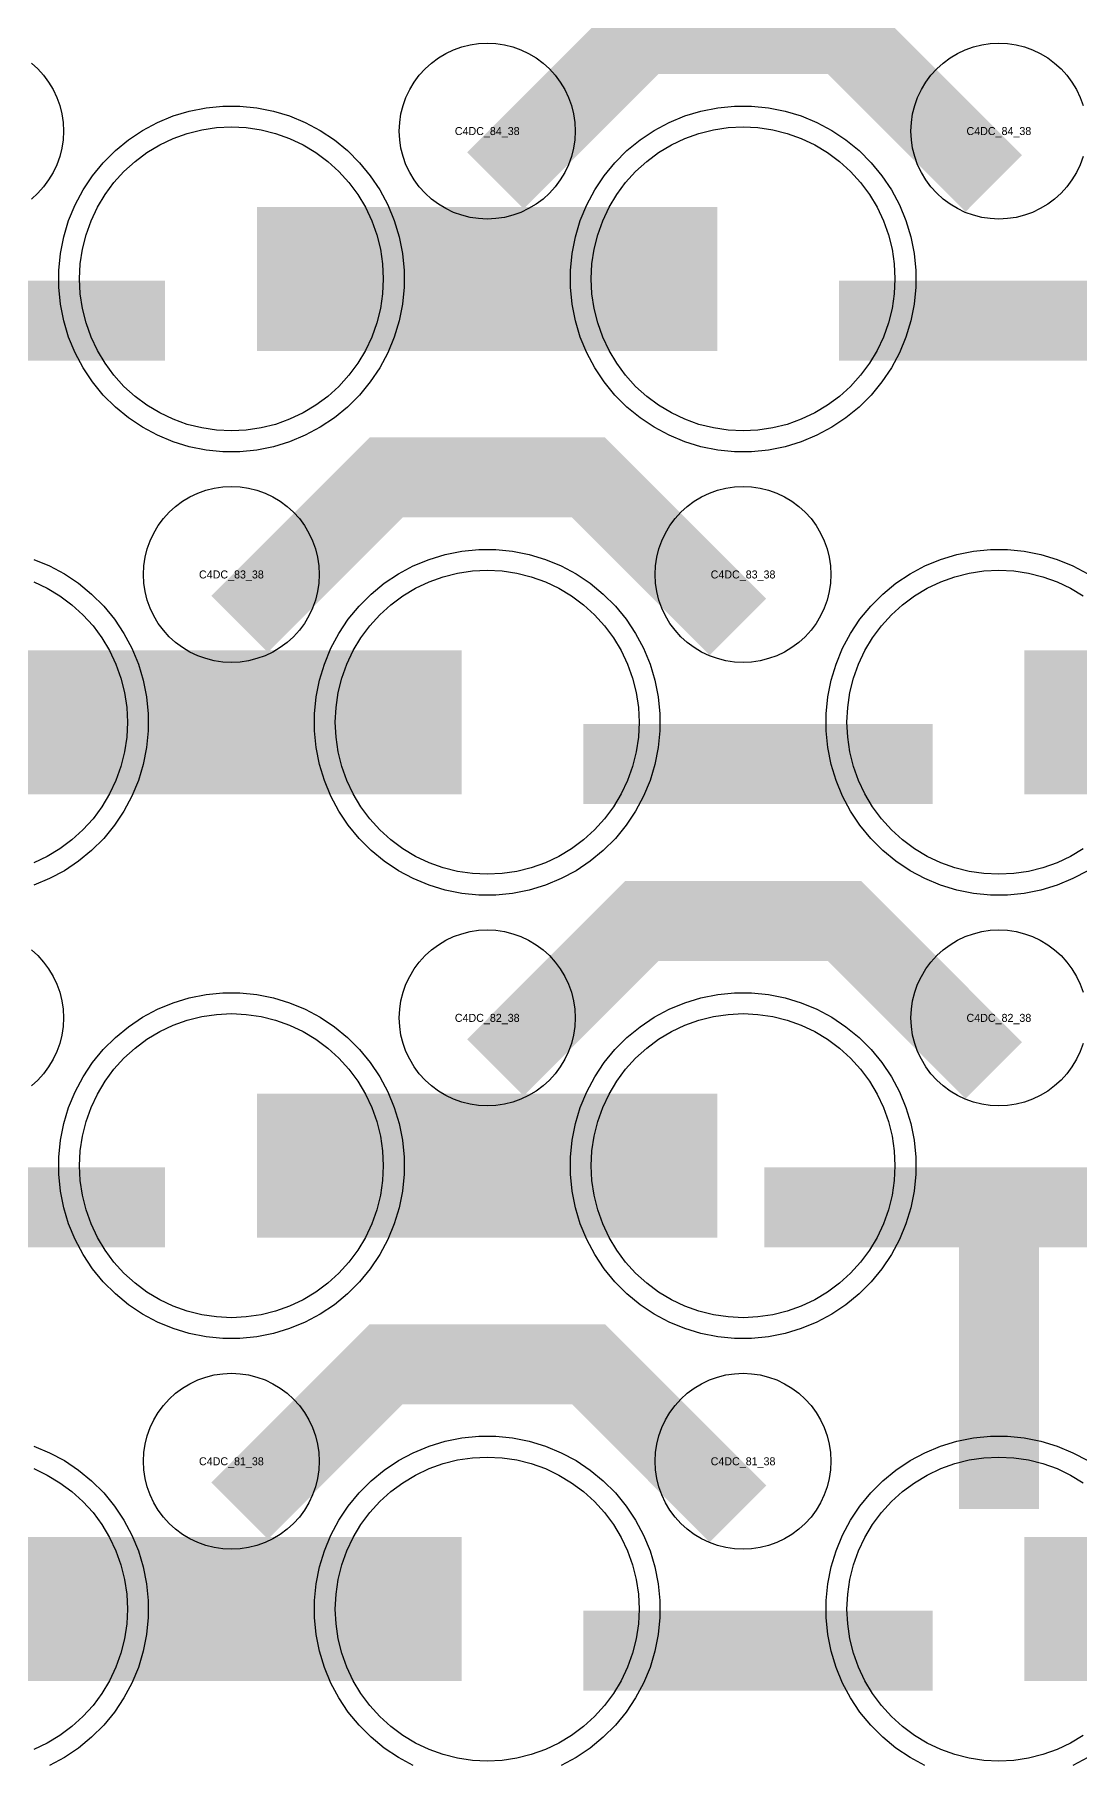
# Model space of a CAD drawing. Extents: x -11880 to 11880, y -14992 to 14992.
# Drawn here: x 98 to 426, y -3664 to -3124 of the extents above; entities that cross this region are included whole.
import ezdxf
from ezdxf.enums import TextEntityAlignment as Align

# ---------------------------------------------------------------- set-up
doc = ezdxf.new("R2010")
doc.units = 0
doc.header["$MEASUREMENT"] = 0
for name, color, linetype in [('GDS_775_DT_237', 138, 'CONTINUOUS'), ('RDL1_FS', 34, 'CONTINUOUS'), ('RDL_BS', 160, 'CONTINUOUS')]:
    doc.layers.add(name, color=color, linetype=linetype)

msp = doc.modelspace()

# ---------------------------------------------------------------- linework, layer by layer
at = {"layer": 'RDL1_FS'}
for points in [[(160, -3247.694), (155.343, -3247.465), (150.732, -3246.781), (146.209, -3245.649), (141.819, -3244.077), (137.605, -3242.085), (133.605, -3239.687), (129.86, -3236.909), (126.406, -3233.779), (123.276, -3230.325), (120.498, -3226.58), (118.1, -3222.58), (116.108, -3218.366), (114.536, -3213.976), (113.404, -3209.453), (112.72, -3204.842), (112.491, -3200.185), (112.72, -3195.528), (113.404, -3190.917), (114.536, -3186.394), (116.108, -3182.004), (118.1, -3177.79), (120.498, -3173.79), (123.276, -3170.045), (126.406, -3166.591), (129.86, -3163.461), (133.605, -3160.683), (137.605, -3158.285), (141.819, -3156.293), (146.209, -3154.721), (150.732, -3153.589), (155.343, -3152.905), (160, -3152.676), (164.657, -3152.905), (169.268, -3153.589), (173.791, -3154.721), (178.181, -3156.293), (182.395, -3158.285), (186.395, -3160.683), (190.14, -3163.461), (193.594, -3166.591), (196.724, -3170.045), (199.502, -3173.79), (201.9, -3177.79), (203.892, -3182.004), (205.464, -3186.394), (206.596, -3190.917), (207.28, -3195.528), (207.509, -3200.185), (207.28, -3204.842), (206.596, -3209.453), (205.464, -3213.976), (203.892, -3218.366), (201.9, -3222.58), (199.502, -3226.58), (196.724, -3230.325), (193.594, -3233.779), (190.14, -3236.909), (186.395, -3239.687), (182.395, -3242.085), (178.181, -3244.077), (173.791, -3245.649), (169.268, -3246.781), (164.657, -3247.465)], [(320, -3247.694), (315.343, -3247.465), (310.732, -3246.781), (306.209, -3245.649), (301.819, -3244.077), (297.605, -3242.085), (293.605, -3239.687), (289.86, -3236.909), (286.406, -3233.779), (283.276, -3230.325), (280.498, -3226.58), (278.1, -3222.58), (276.108, -3218.366), (274.536, -3213.976), (273.404, -3209.453), (272.72, -3204.842), (272.491, -3200.185), (272.72, -3195.528), (273.404, -3190.917), (274.536, -3186.394), (276.108, -3182.004), (278.1, -3177.79), (280.498, -3173.79), (283.276, -3170.045), (286.406, -3166.591), (289.86, -3163.461), (293.605, -3160.683), (297.605, -3158.285), (301.819, -3156.293), (306.209, -3154.721), (310.732, -3153.589), (315.343, -3152.905), (320, -3152.676), (324.657, -3152.905), (329.268, -3153.589), (333.791, -3154.721), (338.181, -3156.293), (342.395, -3158.285), (346.395, -3160.683), (350.14, -3163.461), (353.594, -3166.591), (356.724, -3170.045), (359.502, -3173.79), (361.9, -3177.79), (363.892, -3182.004), (365.464, -3186.394), (366.596, -3190.917), (367.28, -3195.528), (367.509, -3200.185), (367.28, -3204.842), (366.596, -3209.453), (365.464, -3213.976), (363.892, -3218.366), (361.9, -3222.58), (359.502, -3226.58), (356.724, -3230.325), (353.594, -3233.779), (350.14, -3236.909), (346.395, -3239.687), (342.395, -3242.085), (338.181, -3244.077), (333.791, -3245.649), (329.268, -3246.781), (324.657, -3247.465)], [(240, -3386.254), (235.343, -3386.025), (230.732, -3385.341), (226.209, -3384.209), (221.819, -3382.637), (217.605, -3380.645), (213.605, -3378.247), (209.86, -3375.469), (206.406, -3372.339), (203.276, -3368.885), (200.498, -3365.14), (198.1, -3361.14), (196.108, -3356.926), (194.536, -3352.536), (193.404, -3348.013), (192.72, -3343.402), (192.491, -3338.745), (192.72, -3334.088), (193.404, -3329.477), (194.536, -3324.954), (196.108, -3320.564), (198.1, -3316.35), (200.498, -3312.35), (203.276, -3308.605), (206.406, -3305.151), (209.86, -3302.021), (213.605, -3299.243), (217.605, -3296.845), (221.819, -3294.853), (226.209, -3293.281), (230.732, -3292.149), (235.343, -3291.465), (240, -3291.236), (244.657, -3291.465), (249.268, -3292.149), (253.791, -3293.281), (258.181, -3294.853), (262.395, -3296.845), (266.395, -3299.243), (270.14, -3302.021), (273.594, -3305.151), (276.724, -3308.605), (279.502, -3312.35), (281.9, -3316.35), (283.892, -3320.564), (285.464, -3324.954), (286.596, -3329.477), (287.28, -3334.088), (287.509, -3338.745), (287.28, -3343.402), (286.596, -3348.013), (285.464, -3352.536), (283.892, -3356.926), (281.9, -3361.14), (279.502, -3365.14), (276.724, -3368.885), (273.594, -3372.339), (270.14, -3375.469), (266.395, -3378.247), (262.395, -3380.645), (258.181, -3382.637), (253.791, -3384.209), (249.268, -3385.341), (244.657, -3386.025)]]:
    msp.add_lwpolyline(points, close=True, dxfattribs=at)
for points in [[(168.002, -3200.185, 45, 45, 0), (240.002, -3200.185, 45, 45, 0)], [(240.002, -3200.185, 45, 45, 0), (312.002, -3200.185, 45, 45, 0)], [(88.002, -3338.745, 45, 45, 0), (160.002, -3338.745, 45, 45, 0)], [(160.002, -3338.745, 45, 45, 0), (232.002, -3338.745, 45, 45, 0)], [(408.002, -3338.745, 45, 45, 0), (480.002, -3338.745, 45, 45, 0)]]:
    msp.add_lwpolyline(points, format="xyseb", dxfattribs=at)
for points in [[(426.395, -3378.247), (422.395, -3380.645), (418.181, -3382.637), (413.791, -3384.209), (409.268, -3385.341), (404.657, -3386.025), (400, -3386.254), (395.343, -3386.025), (390.732, -3385.341), (386.209, -3384.209), (381.819, -3382.637), (377.605, -3380.645), (373.605, -3378.247), (369.86, -3375.469), (366.406, -3372.339), (363.276, -3368.885), (360.498, -3365.14), (358.1, -3361.14), (356.108, -3356.926), (354.536, -3352.536), (353.404, -3348.013), (352.72, -3343.402), (352.491, -3338.745), (352.72, -3334.088), (353.404, -3329.477), (354.536, -3324.954), (356.108, -3320.564), (358.1, -3316.35), (360.498, -3312.35), (363.276, -3308.605), (366.406, -3305.151), (369.86, -3302.021), (373.605, -3299.243), (377.605, -3296.845), (381.819, -3294.853), (386.209, -3293.281), (390.732, -3292.149), (395.343, -3291.465), (400, -3291.236), (404.657, -3291.465), (409.268, -3292.149), (413.791, -3293.281), (418.181, -3294.853), (422.395, -3296.845), (426.395, -3299.243)], [(98.181, -3294.853), (102.395, -3296.845), (106.395, -3299.243), (110.14, -3302.021), (113.594, -3305.151), (116.724, -3308.605), (119.502, -3312.35), (121.9, -3316.35), (123.892, -3320.564), (125.464, -3324.954), (126.596, -3329.477), (127.28, -3334.088), (127.509, -3338.745), (127.28, -3343.402), (126.596, -3348.013), (125.464, -3352.536), (123.892, -3356.926), (121.9, -3361.14), (119.502, -3365.14), (116.724, -3368.885), (113.594, -3372.339), (110.14, -3375.469), (106.395, -3378.247), (102.395, -3380.645), (98.181, -3382.637)]]:
    msp.add_lwpolyline(points, dxfattribs=at)
at = {"layer": 'RDL1_FS', "color": 241, "true_color": 0xf7abae}
for points in [[(160, -3524.819), (155.343, -3524.59), (150.732, -3523.906), (146.209, -3522.774), (141.819, -3521.202), (137.605, -3519.21), (133.605, -3516.812), (129.86, -3514.034), (126.406, -3510.904), (123.276, -3507.45), (120.498, -3503.705), (118.1, -3499.705), (116.108, -3495.491), (114.536, -3491.101), (113.404, -3486.578), (112.72, -3481.967), (112.491, -3477.31), (112.72, -3472.653), (113.404, -3468.042), (114.536, -3463.519), (116.108, -3459.129), (118.1, -3454.915), (120.498, -3450.915), (123.276, -3447.17), (126.406, -3443.716), (129.86, -3440.586), (133.605, -3437.808), (137.605, -3435.41), (141.819, -3433.418), (146.209, -3431.846), (150.732, -3430.714), (155.343, -3430.03), (160, -3429.801), (164.657, -3430.03), (169.268, -3430.714), (173.791, -3431.846), (178.181, -3433.418), (182.395, -3435.41), (186.395, -3437.808), (190.14, -3440.586), (193.594, -3443.716), (196.724, -3447.17), (199.502, -3450.915), (201.9, -3454.915), (203.892, -3459.129), (205.464, -3463.519), (206.596, -3468.042), (207.28, -3472.653), (207.509, -3477.31), (207.28, -3481.967), (206.596, -3486.578), (205.464, -3491.101), (203.892, -3495.491), (201.9, -3499.705), (199.502, -3503.705), (196.724, -3507.45), (193.594, -3510.904), (190.14, -3514.034), (186.395, -3516.812), (182.395, -3519.21), (178.181, -3521.202), (173.791, -3522.774), (169.268, -3523.906), (164.657, -3524.59)], [(320, -3524.819), (315.343, -3524.59), (310.732, -3523.906), (306.209, -3522.774), (301.819, -3521.202), (297.605, -3519.21), (293.605, -3516.812), (289.86, -3514.034), (286.406, -3510.904), (283.276, -3507.45), (280.498, -3503.705), (278.1, -3499.705), (276.108, -3495.491), (274.536, -3491.101), (273.404, -3486.578), (272.72, -3481.967), (272.491, -3477.31), (272.72, -3472.653), (273.404, -3468.042), (274.536, -3463.519), (276.108, -3459.129), (278.1, -3454.915), (280.498, -3450.915), (283.276, -3447.17), (286.406, -3443.716), (289.86, -3440.586), (293.605, -3437.808), (297.605, -3435.41), (301.819, -3433.418), (306.209, -3431.846), (310.732, -3430.714), (315.343, -3430.03), (320, -3429.801), (324.657, -3430.03), (329.268, -3430.714), (333.791, -3431.846), (338.181, -3433.418), (342.395, -3435.41), (346.395, -3437.808), (350.14, -3440.586), (353.594, -3443.716), (356.724, -3447.17), (359.502, -3450.915), (361.9, -3454.915), (363.892, -3459.129), (365.464, -3463.519), (366.596, -3468.042), (367.28, -3472.653), (367.509, -3477.31), (367.28, -3481.967), (366.596, -3486.578), (365.464, -3491.101), (363.892, -3495.491), (361.9, -3499.705), (359.502, -3503.705), (356.724, -3507.45), (353.594, -3510.904), (350.14, -3514.034), (346.395, -3516.812), (342.395, -3519.21), (338.181, -3521.202), (333.791, -3522.774), (329.268, -3523.906), (324.657, -3524.59)], [(240, -3663.384), (235.343, -3663.155), (230.732, -3662.471), (226.209, -3661.339), (221.819, -3659.767), (217.605, -3657.775), (213.605, -3655.377), (209.86, -3652.599), (206.406, -3649.469), (203.276, -3646.015), (200.498, -3642.27), (198.1, -3638.27), (196.108, -3634.056), (194.536, -3629.666), (193.404, -3625.143), (192.72, -3620.532), (192.491, -3615.875), (192.72, -3611.218), (193.404, -3606.607), (194.536, -3602.084), (196.108, -3597.694), (198.1, -3593.48), (200.498, -3589.48), (203.276, -3585.735), (206.406, -3582.281), (209.86, -3579.151), (213.605, -3576.373), (217.605, -3573.975), (221.819, -3571.983), (226.209, -3570.411), (230.732, -3569.279), (235.343, -3568.595), (240, -3568.366), (244.657, -3568.595), (249.268, -3569.279), (253.791, -3570.411), (258.181, -3571.983), (262.395, -3573.975), (266.395, -3576.373), (270.14, -3579.151), (273.594, -3582.281), (276.724, -3585.735), (279.502, -3589.48), (281.9, -3593.48), (283.892, -3597.694), (285.464, -3602.084), (286.596, -3606.607), (287.28, -3611.218), (287.509, -3615.875), (287.28, -3620.532), (286.596, -3625.143), (285.464, -3629.666), (283.892, -3634.056), (281.9, -3638.27), (279.502, -3642.27), (276.724, -3646.015), (273.594, -3649.469), (270.14, -3652.599), (266.395, -3655.377), (262.395, -3657.775), (258.181, -3659.767), (253.791, -3661.339), (249.268, -3662.471), (244.657, -3663.155)]]:
    msp.add_lwpolyline(points, close=True, dxfattribs=at)
for points in [[(168.002, -3477.31, 45, 45, 0), (240.002, -3477.31, 45, 45, 0)], [(240.002, -3477.31, 45, 45, 0), (312.002, -3477.31, 45, 45, 0)], [(88.002, -3615.875, 45, 45, 0), (160.002, -3615.875, 45, 45, 0)], [(160.002, -3615.875, 45, 45, 0), (232.002, -3615.875, 45, 45, 0)], [(408.002, -3615.875, 45, 45, 0), (480.002, -3615.875, 45, 45, 0)]]:
    msp.add_lwpolyline(points, format="xyseb", dxfattribs=at)
for points in [[(98.181, -3571.983), (102.395, -3573.975), (106.395, -3576.373), (110.14, -3579.151), (113.594, -3582.281), (116.724, -3585.735), (119.502, -3589.48), (121.9, -3593.48), (123.892, -3597.694), (125.464, -3602.084), (126.596, -3606.607), (127.28, -3611.218), (127.509, -3615.875), (127.28, -3620.532), (126.596, -3625.143), (125.464, -3629.666), (123.892, -3634.056), (121.9, -3638.27), (119.502, -3642.27), (116.724, -3646.015), (113.594, -3649.469), (110.14, -3652.599), (106.395, -3655.377), (102.395, -3657.775), (98.181, -3659.767)], [(426.395, -3655.377), (422.395, -3657.775), (418.181, -3659.767), (413.791, -3661.339), (409.268, -3662.471), (404.657, -3663.155), (400, -3663.384), (395.343, -3663.155), (390.732, -3662.471), (386.209, -3661.339), (381.819, -3659.767), (377.605, -3657.775), (373.605, -3655.377), (369.86, -3652.599), (366.406, -3649.469), (363.276, -3646.015), (360.498, -3642.27), (358.1, -3638.27), (356.108, -3634.056), (354.536, -3629.666), (353.404, -3625.143), (352.72, -3620.532), (352.491, -3615.875), (352.72, -3611.218), (353.404, -3606.607), (354.536, -3602.084), (356.108, -3597.694), (358.1, -3593.48), (360.498, -3589.48), (363.276, -3585.735), (366.406, -3582.281), (369.86, -3579.151), (373.605, -3576.373), (377.605, -3573.975), (381.819, -3571.983), (386.209, -3570.411), (390.732, -3569.279), (395.343, -3568.595), (400, -3568.366), (404.657, -3568.595), (409.268, -3569.279), (413.791, -3570.411), (418.181, -3571.983), (422.395, -3573.975), (426.395, -3576.373)]]:
    msp.add_lwpolyline(points, dxfattribs=at)
at = {"layer": 'RDL_BS'}
for points in [[(242.562, -3169.499, 25, 25, 0), (288.377, -3123.684, 25, 25, 0), (321.93, -3123.684, 25, 25, 0)], [(398.401, -3170.398, 25, 25, 0), (351.687, -3123.684, 25, 25, 0), (321.929, -3123.684, 25, 25, 0)], [(30.016, -3213.198, 25, 25, 0), (139.281, -3213.198, 25, 25, 0)], [(350.016, -3213.198, 25, 25, 0), (459.281, -3213.198, 25, 25, 0)], [(162.562, -3308.059, 25, 25, 0), (208.377, -3262.244, 25, 25, 0), (241.93, -3262.244, 25, 25, 0)], [(318.401, -3308.958, 25, 25, 0), (271.687, -3262.244, 25, 25, 0), (241.929, -3262.244, 25, 25, 0)], [(270.016, -3351.758, 25, 25, 0), (379.281, -3351.758, 25, 25, 0)], [(242.562, -3446.624, 25, 25, 0), (288.377, -3400.809, 25, 25, 0), (321.93, -3400.809, 25, 25, 0)], [(398.401, -3447.523, 25, 25, 0), (351.687, -3400.809, 25, 25, 0), (321.929, -3400.809, 25, 25, 0)], [(162.562, -3585.189, 25, 25, 0), (208.377, -3539.374, 25, 25, 0), (241.93, -3539.374, 25, 25, 0)], [(318.401, -3586.088, 25, 25, 0), (271.687, -3539.374, 25, 25, 0), (241.929, -3539.374, 25, 25, 0)]]:
    msp.add_lwpolyline(points, format="xyseb", dxfattribs=at)
for points in [[(240, -3181.491), (237.307, -3181.359), (234.635, -3180.963), (232.016, -3180.306), (229.481, -3179.399), (227.044, -3178.247), (224.72, -3176.854), (222.557, -3175.251), (220.558, -3173.439), (218.746, -3171.44), (217.143, -3169.277), (215.75, -3166.953), (214.598, -3164.516), (213.691, -3161.981), (213.034, -3159.362), (212.638, -3156.69), (212.506, -3153.997), (212.638, -3151.304), (213.034, -3148.632), (213.691, -3146.013), (214.598, -3143.478), (215.75, -3141.041), (217.143, -3138.717), (218.746, -3136.554), (220.558, -3134.555), (222.557, -3132.743), (224.72, -3131.14), (227.044, -3129.747), (229.481, -3128.595), (232.016, -3127.688), (234.635, -3127.031), (237.307, -3126.635), (240, -3126.503), (242.693, -3126.635), (245.365, -3127.031), (247.984, -3127.688), (250.519, -3128.595), (252.956, -3129.747), (255.28, -3131.14), (257.443, -3132.743), (259.442, -3134.555), (261.254, -3136.554), (262.857, -3138.717), (264.25, -3141.041), (265.402, -3143.478), (266.309, -3146.013), (266.966, -3148.632), (267.362, -3151.304), (267.494, -3153.997), (267.362, -3156.69), (266.966, -3159.362), (266.309, -3161.981), (265.402, -3164.516), (264.25, -3166.953), (262.857, -3169.277), (261.254, -3171.44), (259.442, -3173.439), (257.443, -3175.251), (255.28, -3176.854), (252.956, -3178.247), (250.519, -3179.399), (247.984, -3180.306), (245.365, -3180.963), (242.693, -3181.359)], [(157.356, -3254.185), (152.062, -3253.668), (146.835, -3252.622), (141.795, -3251.091), (136.885, -3249.06), (132.223, -3246.568), (127.809, -3243.621), (123.708, -3240.259), (119.926, -3236.477), (116.564, -3232.376), (113.617, -3227.962), (111.125, -3223.3), (109.094, -3218.39), (107.563, -3213.35), (106.517, -3208.123), (106, -3202.829), (106, -3197.541), (106.517, -3192.247), (107.563, -3187.02), (109.094, -3181.98), (111.125, -3177.07), (113.617, -3172.408), (116.564, -3167.994), (119.926, -3163.893), (123.708, -3160.111), (127.809, -3156.749), (132.223, -3153.802), (136.885, -3151.31), (141.795, -3149.279), (146.835, -3147.748), (152.062, -3146.702), (157.356, -3146.185), (162.644, -3146.185), (167.938, -3146.702), (173.165, -3147.748), (178.205, -3149.279), (183.115, -3151.31), (187.777, -3153.802), (192.191, -3156.749), (196.292, -3160.111), (200.074, -3163.893), (203.436, -3167.994), (206.383, -3172.408), (208.875, -3177.07), (210.906, -3181.98), (212.437, -3187.02), (213.483, -3192.247), (214, -3197.541), (214, -3202.829), (213.483, -3208.123), (212.437, -3213.35), (210.906, -3218.39), (208.875, -3223.3), (206.383, -3227.962), (203.436, -3232.376), (200.074, -3236.477), (196.292, -3240.259), (192.191, -3243.621), (187.777, -3246.568), (183.115, -3249.06), (178.205, -3251.091), (173.165, -3252.622), (167.938, -3253.668), (162.644, -3254.185)], [(317.356, -3254.185), (312.062, -3253.668), (306.835, -3252.622), (301.795, -3251.091), (296.885, -3249.06), (292.223, -3246.568), (287.809, -3243.621), (283.708, -3240.259), (279.926, -3236.477), (276.564, -3232.376), (273.617, -3227.962), (271.125, -3223.3), (269.094, -3218.39), (267.563, -3213.35), (266.517, -3208.123), (266, -3202.829), (266, -3197.541), (266.517, -3192.247), (267.563, -3187.02), (269.094, -3181.98), (271.125, -3177.07), (273.617, -3172.408), (276.564, -3167.994), (279.926, -3163.893), (283.708, -3160.111), (287.809, -3156.749), (292.223, -3153.802), (296.885, -3151.31), (301.795, -3149.279), (306.835, -3147.748), (312.062, -3146.702), (317.356, -3146.185), (322.644, -3146.185), (327.938, -3146.702), (333.165, -3147.748), (338.205, -3149.279), (343.115, -3151.31), (347.777, -3153.802), (352.191, -3156.749), (356.292, -3160.111), (360.074, -3163.893), (363.436, -3167.994), (366.383, -3172.408), (368.875, -3177.07), (370.906, -3181.98), (372.437, -3187.02), (373.483, -3192.247), (374, -3197.541), (374, -3202.829), (373.483, -3208.123), (372.437, -3213.35), (370.906, -3218.39), (368.875, -3223.3), (366.383, -3227.962), (363.436, -3232.376), (360.074, -3236.477), (356.292, -3240.259), (352.191, -3243.621), (347.777, -3246.568), (343.115, -3249.06), (338.205, -3251.091), (333.165, -3252.622), (327.938, -3253.668), (322.644, -3254.185)], [(160, -3320.051), (157.307, -3319.919), (154.635, -3319.523), (152.016, -3318.866), (149.481, -3317.959), (147.044, -3316.807), (144.72, -3315.414), (142.557, -3313.811), (140.558, -3311.999), (138.746, -3310), (137.143, -3307.837), (135.75, -3305.513), (134.598, -3303.076), (133.691, -3300.541), (133.034, -3297.922), (132.638, -3295.25), (132.506, -3292.557), (132.638, -3289.864), (133.034, -3287.192), (133.691, -3284.573), (134.598, -3282.038), (135.75, -3279.601), (137.143, -3277.277), (138.746, -3275.114), (140.558, -3273.115), (142.557, -3271.303), (144.72, -3269.7), (147.044, -3268.307), (149.481, -3267.155), (152.016, -3266.248), (154.635, -3265.591), (157.307, -3265.195), (160, -3265.063), (162.693, -3265.195), (165.365, -3265.591), (167.984, -3266.248), (170.519, -3267.155), (172.956, -3268.307), (175.28, -3269.7), (177.443, -3271.303), (179.442, -3273.115), (181.254, -3275.114), (182.857, -3277.277), (184.25, -3279.601), (185.402, -3282.038), (186.309, -3284.573), (186.966, -3287.192), (187.362, -3289.864), (187.494, -3292.557), (187.362, -3295.25), (186.966, -3297.922), (186.309, -3300.541), (185.402, -3303.076), (184.25, -3305.513), (182.857, -3307.837), (181.254, -3310), (179.442, -3311.999), (177.443, -3313.811), (175.28, -3315.414), (172.956, -3316.807), (170.519, -3317.959), (167.984, -3318.866), (165.365, -3319.523), (162.693, -3319.919)], [(320, -3320.051), (317.307, -3319.919), (314.635, -3319.523), (312.016, -3318.866), (309.481, -3317.959), (307.044, -3316.807), (304.72, -3315.414), (302.557, -3313.811), (300.558, -3311.999), (298.746, -3310), (297.143, -3307.837), (295.75, -3305.513), (294.598, -3303.076), (293.691, -3300.541), (293.034, -3297.922), (292.638, -3295.25), (292.506, -3292.557), (292.638, -3289.864), (293.034, -3287.192), (293.691, -3284.573), (294.598, -3282.038), (295.75, -3279.601), (297.143, -3277.277), (298.746, -3275.114), (300.558, -3273.115), (302.557, -3271.303), (304.72, -3269.7), (307.044, -3268.307), (309.481, -3267.155), (312.016, -3266.248), (314.635, -3265.591), (317.307, -3265.195), (320, -3265.063), (322.693, -3265.195), (325.365, -3265.591), (327.984, -3266.248), (330.519, -3267.155), (332.956, -3268.307), (335.28, -3269.7), (337.443, -3271.303), (339.442, -3273.115), (341.254, -3275.114), (342.857, -3277.277), (344.25, -3279.601), (345.402, -3282.038), (346.309, -3284.573), (346.966, -3287.192), (347.362, -3289.864), (347.494, -3292.557), (347.362, -3295.25), (346.966, -3297.922), (346.309, -3300.541), (345.402, -3303.076), (344.25, -3305.513), (342.857, -3307.837), (341.254, -3310), (339.442, -3311.999), (337.443, -3313.811), (335.28, -3315.414), (332.956, -3316.807), (330.519, -3317.959), (327.984, -3318.866), (325.365, -3319.523), (322.693, -3319.919)], [(237.356, -3392.745), (232.062, -3392.228), (226.835, -3391.182), (221.795, -3389.651), (216.885, -3387.62), (212.223, -3385.128), (207.809, -3382.181), (203.708, -3378.819), (199.926, -3375.037), (196.564, -3370.936), (193.617, -3366.522), (191.125, -3361.86), (189.094, -3356.95), (187.563, -3351.91), (186.517, -3346.683), (186, -3341.389), (186, -3336.101), (186.517, -3330.807), (187.563, -3325.58), (189.094, -3320.54), (191.125, -3315.63), (193.617, -3310.968), (196.564, -3306.554), (199.926, -3302.453), (203.708, -3298.671), (207.809, -3295.309), (212.223, -3292.362), (216.885, -3289.87), (221.795, -3287.839), (226.835, -3286.308), (232.062, -3285.262), (237.356, -3284.745), (242.644, -3284.745), (247.938, -3285.262), (253.165, -3286.308), (258.205, -3287.839), (263.115, -3289.87), (267.777, -3292.362), (272.191, -3295.309), (276.292, -3298.671), (280.074, -3302.453), (283.436, -3306.554), (286.383, -3310.968), (288.875, -3315.63), (290.906, -3320.54), (292.437, -3325.58), (293.483, -3330.807), (294, -3336.101), (294, -3341.389), (293.483, -3346.683), (292.437, -3351.91), (290.906, -3356.95), (288.875, -3361.86), (286.383, -3366.522), (283.436, -3370.936), (280.074, -3375.037), (276.292, -3378.819), (272.191, -3382.181), (267.777, -3385.128), (263.115, -3387.62), (258.205, -3389.651), (253.165, -3391.182), (247.938, -3392.228), (242.644, -3392.745)], [(240, -3458.616), (237.307, -3458.484), (234.635, -3458.088), (232.016, -3457.431), (229.481, -3456.524), (227.044, -3455.372), (224.72, -3453.979), (222.557, -3452.376), (220.558, -3450.564), (218.746, -3448.565), (217.143, -3446.402), (215.75, -3444.078), (214.598, -3441.641), (213.691, -3439.106), (213.034, -3436.487), (212.638, -3433.815), (212.506, -3431.122), (212.638, -3428.429), (213.034, -3425.757), (213.691, -3423.138), (214.598, -3420.603), (215.75, -3418.166), (217.143, -3415.842), (218.746, -3413.679), (220.558, -3411.68), (222.557, -3409.868), (224.72, -3408.265), (227.044, -3406.872), (229.481, -3405.72), (232.016, -3404.813), (234.635, -3404.156), (237.307, -3403.76), (240, -3403.628), (242.693, -3403.76), (245.365, -3404.156), (247.984, -3404.813), (250.519, -3405.72), (252.956, -3406.872), (255.28, -3408.265), (257.443, -3409.868), (259.442, -3411.68), (261.254, -3413.679), (262.857, -3415.842), (264.25, -3418.166), (265.402, -3420.603), (266.309, -3423.138), (266.966, -3425.757), (267.362, -3428.429), (267.494, -3431.122), (267.362, -3433.815), (266.966, -3436.487), (266.309, -3439.106), (265.402, -3441.641), (264.25, -3444.078), (262.857, -3446.402), (261.254, -3448.565), (259.442, -3450.564), (257.443, -3452.376), (255.28, -3453.979), (252.956, -3455.372), (250.519, -3456.524), (247.984, -3457.431), (245.365, -3458.088), (242.693, -3458.484)], [(160, -3597.181), (157.307, -3597.049), (154.635, -3596.653), (152.016, -3595.996), (149.481, -3595.089), (147.044, -3593.937), (144.72, -3592.544), (142.557, -3590.941), (140.558, -3589.129), (138.746, -3587.13), (137.143, -3584.967), (135.75, -3582.643), (134.598, -3580.206), (133.691, -3577.671), (133.034, -3575.052), (132.638, -3572.38), (132.506, -3569.687), (132.638, -3566.994), (133.034, -3564.322), (133.691, -3561.703), (134.598, -3559.168), (135.75, -3556.731), (137.143, -3554.407), (138.746, -3552.244), (140.558, -3550.245), (142.557, -3548.433), (144.72, -3546.83), (147.044, -3545.437), (149.481, -3544.285), (152.016, -3543.378), (154.635, -3542.721), (157.307, -3542.325), (160, -3542.193), (162.693, -3542.325), (165.365, -3542.721), (167.984, -3543.378), (170.519, -3544.285), (172.956, -3545.437), (175.28, -3546.83), (177.443, -3548.433), (179.442, -3550.245), (181.254, -3552.244), (182.857, -3554.407), (184.25, -3556.731), (185.402, -3559.168), (186.309, -3561.703), (186.966, -3564.322), (187.362, -3566.994), (187.494, -3569.687), (187.362, -3572.38), (186.966, -3575.052), (186.309, -3577.671), (185.402, -3580.206), (184.25, -3582.643), (182.857, -3584.967), (181.254, -3587.13), (179.442, -3589.129), (177.443, -3590.941), (175.28, -3592.544), (172.956, -3593.937), (170.519, -3595.089), (167.984, -3595.996), (165.365, -3596.653), (162.693, -3597.049)], [(320, -3597.181), (317.307, -3597.049), (314.635, -3596.653), (312.016, -3595.996), (309.481, -3595.089), (307.044, -3593.937), (304.72, -3592.544), (302.557, -3590.941), (300.558, -3589.129), (298.746, -3587.13), (297.143, -3584.967), (295.75, -3582.643), (294.598, -3580.206), (293.691, -3577.671), (293.034, -3575.052), (292.638, -3572.38), (292.506, -3569.687), (292.638, -3566.994), (293.034, -3564.322), (293.691, -3561.703), (294.598, -3559.168), (295.75, -3556.731), (297.143, -3554.407), (298.746, -3552.244), (300.558, -3550.245), (302.557, -3548.433), (304.72, -3546.83), (307.044, -3545.437), (309.481, -3544.285), (312.016, -3543.378), (314.635, -3542.721), (317.307, -3542.325), (320, -3542.193), (322.693, -3542.325), (325.365, -3542.721), (327.984, -3543.378), (330.519, -3544.285), (332.956, -3545.437), (335.28, -3546.83), (337.443, -3548.433), (339.442, -3550.245), (341.254, -3552.244), (342.857, -3554.407), (344.25, -3556.731), (345.402, -3559.168), (346.309, -3561.703), (346.966, -3564.322), (347.362, -3566.994), (347.494, -3569.687), (347.362, -3572.38), (346.966, -3575.052), (346.309, -3577.671), (345.402, -3580.206), (344.25, -3582.643), (342.857, -3584.967), (341.254, -3587.13), (339.442, -3589.129), (337.443, -3590.941), (335.28, -3592.544), (332.956, -3593.937), (330.519, -3595.089), (327.984, -3595.996), (325.365, -3596.653), (322.693, -3597.049)]]:
    msp.add_lwpolyline(points, close=True, dxfattribs=at)
for points in [[(426.309, -3161.981), (425.402, -3164.516), (424.25, -3166.953), (422.857, -3169.277), (421.254, -3171.44), (419.442, -3173.439), (417.443, -3175.251), (415.28, -3176.854), (412.956, -3178.247), (410.519, -3179.399), (407.984, -3180.306), (405.365, -3180.963), (402.693, -3181.359), (400, -3181.491), (397.307, -3181.359), (394.635, -3180.963), (392.016, -3180.306), (389.481, -3179.399), (387.044, -3178.247), (384.72, -3176.854), (382.557, -3175.251), (380.558, -3173.439), (378.746, -3171.44), (377.143, -3169.277), (375.75, -3166.953), (374.598, -3164.516), (373.691, -3161.981), (373.034, -3159.362), (372.638, -3156.69), (372.506, -3153.997), (372.638, -3151.304), (373.034, -3148.632), (373.691, -3146.013), (374.598, -3143.478), (375.75, -3141.041), (377.143, -3138.717), (378.746, -3136.554), (380.558, -3134.555), (382.557, -3132.743), (384.72, -3131.14), (387.044, -3129.747), (389.481, -3128.595), (392.016, -3127.688), (394.635, -3127.031), (397.307, -3126.635), (400, -3126.503), (402.693, -3126.635), (405.365, -3127.031), (407.984, -3127.688), (410.519, -3128.595), (412.956, -3129.747), (415.28, -3131.14), (417.443, -3132.743), (419.442, -3134.555), (421.254, -3136.554), (422.857, -3138.717), (424.25, -3141.041), (425.402, -3143.478), (426.309, -3146.013)], [(97.443, -3132.743), (99.442, -3134.555), (101.254, -3136.554), (102.857, -3138.717), (104.25, -3141.041), (105.402, -3143.478), (106.309, -3146.013), (106.966, -3148.632), (107.362, -3151.304), (107.494, -3153.997), (107.362, -3156.69), (106.966, -3159.362), (106.309, -3161.981), (105.402, -3164.516), (104.25, -3166.953), (102.857, -3169.277), (101.254, -3171.44), (99.442, -3173.439), (97.443, -3175.251)], [(427.777, -3385.128), (423.115, -3387.62), (418.205, -3389.651), (413.165, -3391.182), (407.938, -3392.228), (402.644, -3392.745), (397.356, -3392.745), (392.062, -3392.228), (386.835, -3391.182), (381.795, -3389.651), (376.885, -3387.62), (372.223, -3385.128), (367.809, -3382.181), (363.708, -3378.819), (359.926, -3375.037), (356.564, -3370.936), (353.617, -3366.522), (351.125, -3361.86), (349.094, -3356.95), (347.563, -3351.91), (346.517, -3346.683), (346, -3341.389), (346, -3336.101), (346.517, -3330.807), (347.563, -3325.58), (349.094, -3320.54), (351.125, -3315.63), (353.617, -3310.968), (356.564, -3306.554), (359.926, -3302.453), (363.708, -3298.671), (367.809, -3295.309), (372.223, -3292.362), (376.885, -3289.87), (381.795, -3287.839), (386.835, -3286.308), (392.062, -3285.262), (397.356, -3284.745), (402.644, -3284.745), (407.938, -3285.262), (413.165, -3286.308), (418.205, -3287.839), (423.115, -3289.87), (427.777, -3292.362)], [(98.205, -3287.839), (103.115, -3289.87), (107.777, -3292.362), (112.191, -3295.309), (116.292, -3298.671), (120.074, -3302.453), (123.436, -3306.554), (126.383, -3310.968), (128.875, -3315.63), (130.906, -3320.54), (132.437, -3325.58), (133.483, -3330.807), (134, -3336.101), (134, -3341.389), (133.483, -3346.683), (132.437, -3351.91), (130.906, -3356.95), (128.875, -3361.86), (126.383, -3366.522), (123.436, -3370.936), (120.074, -3375.037), (116.292, -3378.819), (112.191, -3382.181), (107.777, -3385.128), (103.115, -3387.62), (98.205, -3389.651)], [(426.309, -3439.106), (425.402, -3441.641), (424.25, -3444.078), (422.857, -3446.402), (421.254, -3448.565), (419.442, -3450.564), (417.443, -3452.376), (415.28, -3453.979), (412.956, -3455.372), (410.519, -3456.524), (407.984, -3457.431), (405.365, -3458.088), (402.693, -3458.484), (400, -3458.616), (397.307, -3458.484), (394.635, -3458.088), (392.016, -3457.431), (389.481, -3456.524), (387.044, -3455.372), (384.72, -3453.979), (382.557, -3452.376), (380.558, -3450.564), (378.746, -3448.565), (377.143, -3446.402), (375.75, -3444.078), (374.598, -3441.641), (373.691, -3439.106), (373.034, -3436.487), (372.638, -3433.815), (372.506, -3431.122), (372.638, -3428.429), (373.034, -3425.757), (373.691, -3423.138), (374.598, -3420.603), (375.75, -3418.166), (377.143, -3415.842), (378.746, -3413.679), (380.558, -3411.68), (382.557, -3409.868), (384.72, -3408.265), (387.044, -3406.872), (389.481, -3405.72), (392.016, -3404.813), (394.635, -3404.156), (397.307, -3403.76), (400, -3403.628), (402.693, -3403.76), (405.365, -3404.156), (407.984, -3404.813), (410.519, -3405.72), (412.956, -3406.872), (415.28, -3408.265), (417.443, -3409.868), (419.442, -3411.68), (421.254, -3413.679), (422.857, -3415.842), (424.25, -3418.166), (425.402, -3420.603), (426.309, -3423.138)], [(97.443, -3409.868), (99.442, -3411.68), (101.254, -3413.679), (102.857, -3415.842), (104.25, -3418.166), (105.402, -3420.603), (106.309, -3423.138), (106.966, -3425.757), (107.362, -3428.429), (107.494, -3431.122), (107.362, -3433.815), (106.966, -3436.487), (106.309, -3439.106), (105.402, -3441.641), (104.25, -3444.078), (102.857, -3446.402), (101.254, -3448.565), (99.442, -3450.564), (97.443, -3452.376)]]:
    msp.add_lwpolyline(points, dxfattribs=at)
at = {"layer": 'RDL_BS', "color": 241, "true_color": 0xf7abae}
for points in [[(157.356, -3531.31), (152.062, -3530.793), (146.835, -3529.747), (141.795, -3528.216), (136.885, -3526.185), (132.223, -3523.693), (127.809, -3520.746), (123.708, -3517.384), (119.926, -3513.602), (116.564, -3509.501), (113.617, -3505.087), (111.125, -3500.425), (109.094, -3495.515), (107.563, -3490.475), (106.517, -3485.248), (106, -3479.954), (106, -3474.666), (106.517, -3469.372), (107.563, -3464.145), (109.094, -3459.105), (111.125, -3454.195), (113.617, -3449.533), (116.564, -3445.119), (119.926, -3441.018), (123.708, -3437.236), (127.809, -3433.874), (132.223, -3430.927), (136.885, -3428.435), (141.795, -3426.404), (146.835, -3424.873), (152.062, -3423.827), (157.356, -3423.31), (162.644, -3423.31), (167.938, -3423.827), (173.165, -3424.873), (178.205, -3426.404), (183.115, -3428.435), (187.777, -3430.927), (192.191, -3433.874), (196.292, -3437.236), (200.074, -3441.018), (203.436, -3445.119), (206.383, -3449.533), (208.875, -3454.195), (210.906, -3459.105), (212.437, -3464.145), (213.483, -3469.372), (214, -3474.666), (214, -3479.954), (213.483, -3485.248), (212.437, -3490.475), (210.906, -3495.515), (208.875, -3500.425), (206.383, -3505.087), (203.436, -3509.501), (200.074, -3513.602), (196.292, -3517.384), (192.191, -3520.746), (187.777, -3523.693), (183.115, -3526.185), (178.205, -3528.216), (173.165, -3529.747), (167.938, -3530.793), (162.644, -3531.31)], [(317.356, -3531.31), (312.062, -3530.793), (306.835, -3529.747), (301.795, -3528.216), (296.885, -3526.185), (292.223, -3523.693), (287.809, -3520.746), (283.708, -3517.384), (279.926, -3513.602), (276.564, -3509.501), (273.617, -3505.087), (271.125, -3500.425), (269.094, -3495.515), (267.563, -3490.475), (266.517, -3485.248), (266, -3479.954), (266, -3474.666), (266.517, -3469.372), (267.563, -3464.145), (269.094, -3459.105), (271.125, -3454.195), (273.617, -3449.533), (276.564, -3445.119), (279.926, -3441.018), (283.708, -3437.236), (287.809, -3433.874), (292.223, -3430.927), (296.885, -3428.435), (301.795, -3426.404), (306.835, -3424.873), (312.062, -3423.827), (317.356, -3423.31), (322.644, -3423.31), (327.938, -3423.827), (333.165, -3424.873), (338.205, -3426.404), (343.115, -3428.435), (347.777, -3430.927), (352.191, -3433.874), (356.292, -3437.236), (360.074, -3441.018), (363.436, -3445.119), (366.383, -3449.533), (368.875, -3454.195), (370.906, -3459.105), (372.437, -3464.145), (373.483, -3469.372), (374, -3474.666), (374, -3479.954), (373.483, -3485.248), (372.437, -3490.475), (370.906, -3495.515), (368.875, -3500.425), (366.383, -3505.087), (363.436, -3509.501), (360.074, -3513.602), (356.292, -3517.384), (352.191, -3520.746), (347.777, -3523.693), (343.115, -3526.185), (338.205, -3528.216), (333.165, -3529.747), (327.938, -3530.793), (322.644, -3531.31)]]:
    msp.add_lwpolyline(points, close=True, dxfattribs=at)
for points in [[(400, -3584.6, 25, 25, 0), (400, -3477.823, 25, 25, 0)], [(30.016, -3490.323, 25, 25, 0), (139.281, -3490.323, 25, 25, 0)], [(412.5, -3490.323, 25, 25, 0), (326.667, -3490.323, 25, 25, 0)], [(372.944, -3490.323, 25, 25, 0), (331.74, -3490.323, 25, 25, 0)], [(350.016, -3490.323, 25, 25, 0), (459.281, -3490.323, 25, 25, 0)], [(400, -3508.292, 25, 25, 0), (400, -3553.912, 25, 25, 0)], [(270.016, -3628.888, 25, 25, 0), (379.281, -3628.888, 25, 25, 0)]]:
    msp.add_lwpolyline(points, format="xyseb", dxfattribs=at)
for points in [[(216.885, -3664.75), (212.223, -3662.258), (207.809, -3659.311), (203.708, -3655.949), (199.926, -3652.167), (196.564, -3648.066), (193.617, -3643.652), (191.125, -3638.99), (189.094, -3634.08), (187.563, -3629.04), (186.517, -3623.813), (186, -3618.519), (186, -3613.231), (186.517, -3607.937), (187.563, -3602.71), (189.094, -3597.67), (191.125, -3592.76), (193.617, -3588.098), (196.564, -3583.684), (199.926, -3579.583), (203.708, -3575.801), (207.809, -3572.439), (212.223, -3569.492), (216.885, -3567), (221.795, -3564.969), (226.835, -3563.438), (232.062, -3562.392), (237.356, -3561.875), (242.644, -3561.875), (247.938, -3562.392), (253.165, -3563.438), (258.205, -3564.969), (263.115, -3567), (267.777, -3569.492), (272.191, -3572.439), (276.292, -3575.801), (280.074, -3579.583), (283.436, -3583.684), (286.383, -3588.098), (288.875, -3592.76), (290.906, -3597.67), (292.437, -3602.71), (293.483, -3607.937), (294, -3613.231), (294, -3618.519), (293.483, -3623.813), (292.437, -3629.04), (290.906, -3634.08), (288.875, -3638.99), (286.383, -3643.652), (283.436, -3648.066), (280.074, -3652.167), (276.292, -3655.949), (272.191, -3659.311), (267.777, -3662.258), (263.115, -3664.75)], [(376.885, -3664.75), (372.223, -3662.258), (367.809, -3659.311), (363.708, -3655.949), (359.926, -3652.167), (356.564, -3648.066), (353.617, -3643.652), (351.125, -3638.99), (349.094, -3634.08), (347.563, -3629.04), (346.517, -3623.813), (346, -3618.519), (346, -3613.231), (346.517, -3607.937), (347.563, -3602.71), (349.094, -3597.67), (351.125, -3592.76), (353.617, -3588.098), (356.564, -3583.684), (359.926, -3579.583), (363.708, -3575.801), (367.809, -3572.439), (372.223, -3569.492), (376.885, -3567), (381.795, -3564.969), (386.835, -3563.438), (392.062, -3562.392), (397.356, -3561.875), (402.644, -3561.875), (407.938, -3562.392), (413.165, -3563.438), (418.205, -3564.969), (423.115, -3567), (427.777, -3569.492)], [(98.205, -3564.969), (103.115, -3567), (107.777, -3569.492), (112.191, -3572.439), (116.292, -3575.801), (120.074, -3579.583), (123.436, -3583.684), (126.383, -3588.098), (128.875, -3592.76), (130.906, -3597.67), (132.437, -3602.71), (133.483, -3607.937), (134, -3613.231), (134, -3618.519), (133.483, -3623.813), (132.437, -3629.04), (130.906, -3634.08), (128.875, -3638.99), (126.383, -3643.652), (123.436, -3648.066), (120.074, -3652.167), (116.292, -3655.949), (112.191, -3659.311), (107.777, -3662.258), (103.115, -3664.75)], [(427.777, -3662.258), (423.115, -3664.75)]]:
    msp.add_lwpolyline(points, dxfattribs=at)

# ---------------------------------------------------------------- texts
at = {"layer": 'GDS_775_DT_237'}
for s, p in [('C4DC_84_38', (240, -3153.997)), ('C4DC_84_38', (240, -3153.997)), ('C4DC_84_38', (400, -3153.997)), ('C4DC_84_38', (400, -3153.997)), ('C4DC_83_38', (160, -3292.557)), ('C4DC_83_38', (160, -3292.557)), ('C4DC_83_38', (320, -3292.557)), ('C4DC_83_38', (320, -3292.557)), ('C4DC_82_38', (240, -3431.122)), ('C4DC_82_38', (240, -3431.122)), ('C4DC_82_38', (400, -3431.122)), ('C4DC_82_38', (400, -3431.122)), ('C4DC_81_38', (160, -3569.687)), ('C4DC_81_38', (160, -3569.687)), ('C4DC_81_38', (320, -3569.687)), ('C4DC_81_38', (320, -3569.687))]:
    msp.add_text(s, height=2.5, dxfattribs=at).set_placement(p, align=Align.MIDDLE_CENTER)

doc.saveas('drawing.dxf')
